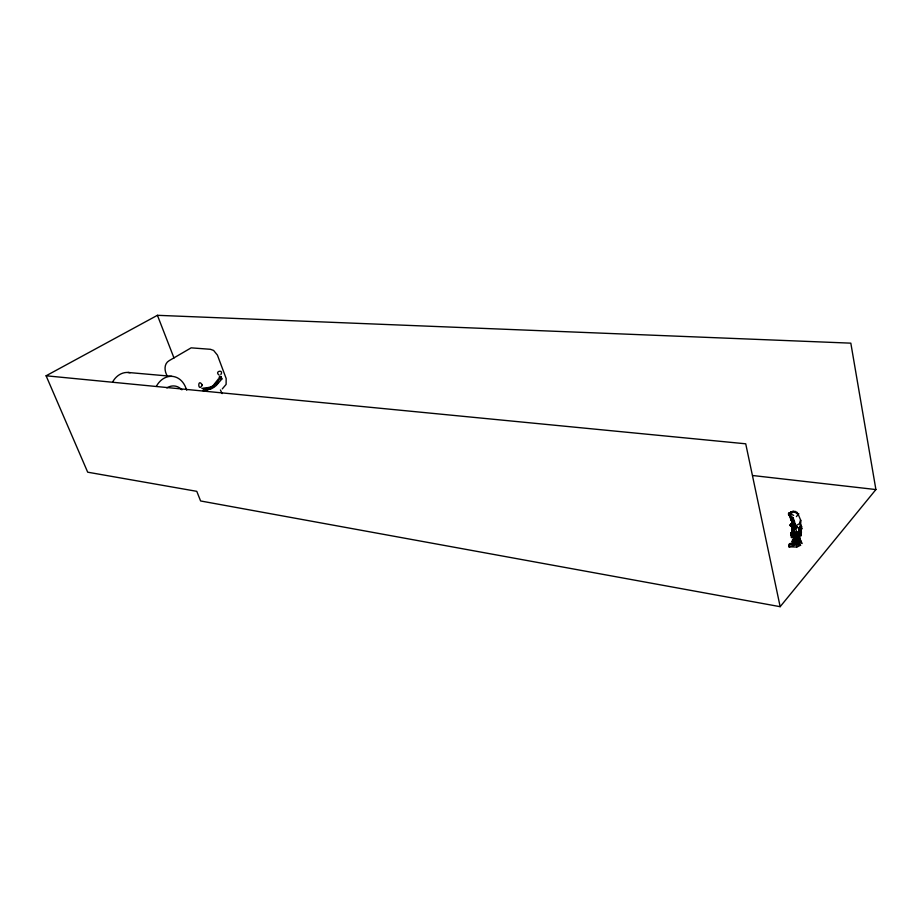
<?xml version="1.0" encoding="UTF-8"?>
<svg xmlns="http://www.w3.org/2000/svg" width="922" height="922" viewBox="0 0 922 922"><rect width="100%" height="100%" fill="white"/><g stroke="black" fill="none" stroke-linecap="round" stroke-linejoin="round"><path stroke-width="1.38" d="M789.97 515.214L790.719 519.559L790.534 514.326M792.39 522.278L789.82 525.286L792.655 526.911L791.064 526.312L791.076 523.903L793.727 523.212L795.018 524.226L796.965 534.149L794.718 533.861M796.677 533.619L797.542 541.191L795.018 541.318L794.211 537.215L798.613 541.71L798.925 543.796L796.47 544.914L795.179 535.509M795.225 525.955L793.923 527.223L793.934 530.242L795.594 532.639L795.617 534.576L794.061 535.509L790.857 535.025L793.957 537.952L793.45 529.458L792.459 529.309L795.225 525.955L793.658 523.8L792.471 525.989L792.355 532.144L790.834 533.1L791.33 537.538L793.957 537.952L795.19 537.169L795.536 534.576M789.324 515.64L789.762 513.761L788.644 514.856L789.324 515.64L788.333 513.969L789.002 512.886L790.673 512.851L789.785 515.271L791.237 520.411M792.159 531.51L792.321 529.677M799.282 545.974L796.769 547.023L789.128 546.838L789.589 543.634L795.663 542.505M796.954 513.738L795.479 512.425L792.148 512.079L789.785 515.271L793.127 517.726L793.462 520.838L792.551 520.169L793.773 520.596L793.174 521.103M793.127 517.726L795.801 525.828L798.613 528.099L798.821 531.683L800.78 535.913L801.437 532.029L800.469 528.341L800.63 520.1L798.003 513.877M789.128 546.838L789.589 543.634L789.128 546.838L799.489 543.773L800.55 545.444L796.493 544.199L789.359 544.706L795.617 542.689M789.947 515.052L789.002 512.886M795.19 537.169L790.834 533.1L793.45 529.458L793.923 527.223L792.908 527.05M794.476 539.819L794.003 538.655L792.54 539.877L792.125 541.779L794.268 542.77M797.899 536.235L797.956 531.994M797.127 540.304L799.374 538.944L799.144 537.999L800.273 539.693L797.565 542.217L800.699 541.606L798.406 534.126L800.273 539.693L797.127 540.304L797.611 539.278L796.643 535.601L797.507 532.155M799.95 522.774L800.619 520.112L800.158 528.986M790.431 514.027L790.949 512.298L792.148 512.079L790.431 514.027L789.14 514.188M792.471 525.989L794.464 526.393L793.658 523.8L791.502 525.909L792.447 527.338L794.464 526.393L792.989 524.272L791.502 525.909L793.427 527.488L793.45 529.458L792.932 529.009L792.471 530.392L794.073 533.596L795.594 532.639L794.084 535.532M793.197 529.654L793.796 527.983L794.764 529.424L793.819 530.576L793.197 529.654L794.764 529.424L793.796 527.983M798.821 513.75L796.389 516.608M219.056 377.674L219.62 376.395L221.026 376.556L221.914 378.93L216.336 385.396A25.551 19.005 -72.1 0 1 210.988 388.946L202.759 390.594M221.026 376.556L217.396 382.215L214.111 385.465A18.509 14.095 -74.8 0 1 211.415 387.159L206.459 388.565L201.906 388.393M801.84 528.686L800.377 528.836L799.962 527.407L801.218 525.091L800.826 530.576L801.84 528.686L801.587 526.589M218.456 378.884L213.328 385.361A18.475 15.49 85.4 0 1 210.631 387.056L203.128 388.473M794.003 538.655L792.125 541.779L794.845 541.687M793.266 520.077L791.698 522.186L793.692 520.676M780.162 606.688L875.9 489.559L850.822 343.157L157.42 315.312L46.1 375.784L87.694 472.191L196.778 491.334L200.604 500.969L780.162 606.688L745.725 443.805L46.1 375.784M796.965 534.149L800.538 529.793L800.342 527.822M217.799 382.803L216.29 384.509M795.018 541.318L794.107 541.929L794.418 544.015L797.542 541.191M794.534 521.333L793.877 522.106L793.565 520.192M791.076 523.903L789.82 525.286L791.064 526.312M793.658 523.8L791.502 525.909M792.528 519.489L792.978 519.074L792.056 518.925L793.773 520.596M222.283 388.911L226.109 384.416L226.167 378.493L217.419 355.108L213.627 350.452L210.47 349.3L191.154 347.848L169.279 360.594C163.551 363.787 164.358 371.428 167.435 376.257M220.865 374.539C224.265 369.031 213.881 371.232 219.079 375.058M793.934 530.242L792.471 530.392L793.934 530.242L794.073 533.596L790.834 533.1M793.45 529.458L792.459 529.309L792.943 530.092M800.273 523.177L795.79 525.84L799.132 528.721L800.78 535.913L800.745 533.538M799.962 527.407L801.667 526.566M796.124 534.472L797.115 537.077L794.211 537.215L796.159 541.813L794.107 541.929L796.159 542.816L798.613 541.71L796.562 540.811M794.211 537.215L795.536 537.791L797.115 537.065L795.398 534.184M795.525 537.791L797.115 537.077L795.801 536.5M209.202 389.245L210.181 388.842M208.188 389.603L206.102 390.156M797.611 539.278L799.374 538.944L796.643 535.601L798.683 535.209L798.095 532.409M796.643 535.601L798.671 535.209L798.095 532.536M790.673 512.851L793.312 510.938M791.894 520.446L791.122 520.469L790.096 515.191M801.149 541.756L797.576 541.594L802.14 543.519L800.192 539.405M790.569 512.067L792.067 512.136L790.569 512.067L791.664 513.427M127.939 372.453L171.872 376.337M752.951 475.545L875.9 489.559M220.508 378.758L221.914 378.93M792.54 539.877L795.052 540.73M796.159 542.816L798.925 543.796M791.986 520.411L793.404 520.918M791.214 514.199L793.646 515.363M794.752 511.203L797.484 512.632M797.749 542.781L799.489 543.773M797.795 543.07L800.55 545.444M220.427 389.983L222.11 393.602M157.42 315.312L173.993 358.001M186.717 390.156L185.702 387.528A21.079 16.896 -84 0 0 171.78 376.337A21.079 16.896 -84 0 0 156.452 386.18M203.209 388.565L204.05 390.767M798.671 535.209L798.417 534.126L799.374 538.944M799.858 538.01L800.699 541.606M792.159 526.474L791.744 532.49M796.493 544.199L796.769 547.023M112.668 381.915A20.342 16.769 -84.1 0 1 130.117 372.753M166.847 387.92A17.092 13.669 -83.7 0 1 181.899 389.81M213.835 386.675A25.482 21.586 80.5 0 1 212.959 387.298M202.333 385.039C197.907 393.198 197.343 377.075 202.333 385.039M796.873 526.958L795.571 528.525L792.908 528.191L795.571 528.525L796.873 526.969"/></g></svg>
